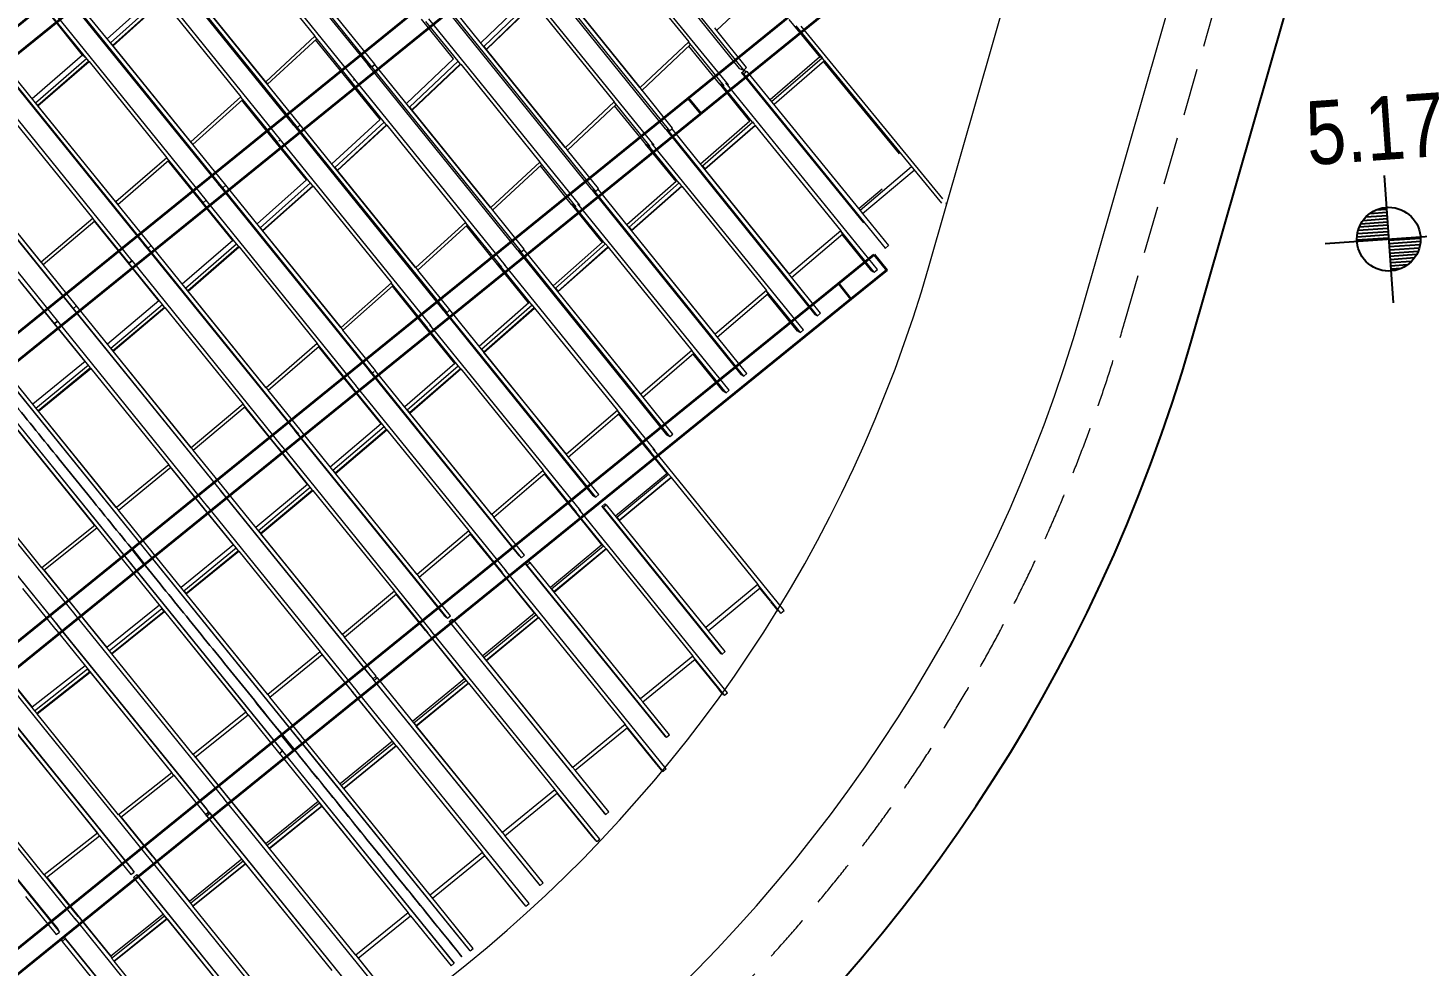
# Model space of a CAD drawing. Header units: millimetres. Extents: x 834681283 to 835686922, y 817551134 to 819407044.
# Drawn here: x 835599082 to 835616546, y 818125824 to 818137612 of the extents above; entities that cross this region are included whole.
import ezdxf
from ezdxf.enums import TextEntityAlignment as Align
from ezdxf.xclip import XClip

# ---------------------------------------------------------------- set-up
doc = ezdxf.new("R2010")
doc.units = ezdxf.units.MM
doc.header["$LTSCALE"] = 1200
doc.header["$MEASUREMENT"] = 0
doc.header["$XCLIPFRAME"] = 0
for name, pattern in [('P01-MAGP-EVA-GREENERY$0$DOT', [0.25, 0, -0.25]), ('P01-MAGP-EVA-GREENERY$0$HIDDEN', [0.375, 0.25, -0.125]), ('P01-MAGP-P-RF$0$P01-MBDR-P-B1$0$FDA(cad v 2007)$0$HIDDENX2', [0.75, 0.5, -0.25]), ('P01-MAGP-P-RF$0$P01_MS_01_N1-FloorPlan-PART2OFUPPERROOFSETTINGOUT$0$BH DASHED2', [3, 2, -1]), ('P01-MAGP-P-RF$0$PHANTOM', [2.5, 1.25, -0.25, 0.25, -0.25, 0.25, -0.25])]:
    doc.linetypes.add(name, pattern=pattern)
doc.layers.get('Defpoints').update_dxf_attribs({"color": 15})
for name, color, linetype, lineweight in [('P01-MAAN-P-EVA$0$AR-F-LEV_AR_BS_', 4, 'Continuous', 25), ('P01-MAGP-EVA-GREENERY$0$DR-FLD', 8, 'Continuous', 25), ('P01-MAGP-P-RF$0$AR-PLANT_AR_BS_MI_', 4, 'Continuous', 25), ('P01-MAGP-P-RF$0$AR-ROOF_AR_BS_MI_', 3, 'Continuous', 18), ('P01-MAGP-P-RF$0$MMH053__', 253, 'P01-MAGP-P-RF$0$PHANTOM', 40), ('P01-MAGP-P-RF$0$P01_MS_01_N1-FloorPlan-PART2OFUPPERROOFSETTINGOUT$0$S-BEAM', 253, 'Continuous', 35), ('P01-MAGP-P-RF$0$P01_MS_01_N1-FloorPlan-PART2OFUPPERROOFSETTINGOUT$0$S-BEAM-HIDN', 253, 'P01-MAGP-P-RF$0$P01_MS_01_N1-FloorPlan-PART2OFUPPERROOFSETTINGOUT$0$BH DASHED2', 18), ('P01-MAGP-P-RF$0$ROOF MESH HALF TONE$0$A-GLAZ', 253, 'Continuous', 9), ('P01-MAGP-P-RF$0$ROOF MESH HALF TONE$0$A-MASS', 253, 'Continuous', 9)]:
    doc.layers.add(name, color=color, linetype=linetype, lineweight=lineweight)
doc.layers.add('P01-MAGP-EVA-GREENERY$0$SURFACE CHANNEL', color=8, linetype='Continuous')
doc.styles.add('P01-MAAN-P-EVA$0$RLP-SIMPLEX', font='simplex.shx', dxfattribs={"width": 0.8})
doc.styles.add('P01-MAAN-P-EVA$0$Style-Arial', font='arial.ttf')

# ---------------------------------------------------------------- blocks, each defined once
blk = doc.blocks.new('P01-MAAN-P-EVA$0$LEV1')
for p, q in [((0, 2), (0, -2)), ((-2, 0), (2, 0)), ((-0.999, 0.046), (0, 0.046)), ((-0.989, 0.146), (0, 0.146)), ((-0.969, 0.246), (0, 0.246)), ((0.999, -0.046), (0, -0.046)), ((0.989, -0.146), (0, -0.146)), ((0.969, -0.246), (0, -0.246)), ((0.938, -0.346), (0, -0.346)), ((0.895, -0.446), (0, -0.446)), ((0.838, -0.546), (0, -0.546)), ((0.764, -0.646), (0, -0.646)), ((0.667, -0.746), (0, -0.746)), ((0.534, -0.846), (0, -0.846)), ((0.326, -0.946), (0, -0.946))]:
    blk.add_line(p, q)
blk.add_circle((0, 0), 1)
blk = doc.blocks.new('P01-MAAN-P-EVA$0$F-LEV')
for p, q in [((-0.326, 0.946), (0, 0.946)), ((-0.895, 0.446), (0, 0.446)), ((-0.838, 0.546), (0, 0.546)), ((-0.764, 0.646), (0, 0.646)), ((-0.667, 0.746), (0, 0.746)), ((-0.534, 0.846), (0, 0.846)), ((-0.938, 0.346), (0, 0.346))]:
    blk.add_line(p, q)
blk.add_blockref('P01-MAAN-P-EVA$0$LEV1', (0, 0))
at = {"style": 'P01-MAAN-P-EVA$0$RLP-SIMPLEX', "width": 0.8}
blk.add_attdef('FFL', (1.5, 1), '', height=2, dxfattribs=at)
blk = doc.blocks.new('P01-MAAN-P-EVA')
at = {"layer": 'P01-MAAN-P-EVA$0$AR-F-LEV_AR_BS_'}
ref = blk.add_blockref('P01-MAAN-P-EVA$0$F-LEV', (835616187.9, 818134956.9), dxfattribs=dict(at, xscale=399.9999999886597, yscale=400.0000000000001, zscale=400.0000000000002, rotation=3.998588288781939))
ref.add_attrib('FFL', '5.17', dxfattribs={"layer": '0', "height": 800, "rotation": 3.99859, "style": 'P01-MAAN-P-EVA$0$Style-Arial', "width": 0.8}).set_placement((835616019.4, 818136339.7), align=Align.MIDDLE)
blk = doc.blocks.new('12027_SITE')
at = {"layer": 'Defpoints'}
blk.add_lwpolyline([(835304.58267, 818174.66028), (835238.73467, 818170.05694, 0.41421356), (835224.88222, 818154.12209), (835228.06927, 818108.53336, 0.41421356), (835244.00411, 818094.6809), (835289.06814, 818097.83127, 0.3152987), (835307.72761, 818112.94085), (835319.97543, 818155.65111, 0.52056715), (835304.58267, 818174.66028)], format="xyb", close=True, dxfattribs=at)
blk = doc.blocks.new('P01-MAGP-P-RF$0$P01_MS_01_N1-FloorPlan-PART2OFUPPERROOFSETTINGOUT$0$Circular Hollow Sections - CHS273x10_PSB97-8467913-PART 2 OF  UPPER ROOF SETTING OUT')
at = {"layer": 'P01-MAGP-P-RF$0$P01_MS_01_N1-FloorPlan-PART2OFUPPERROOFSETTINGOUT$0$S-BEAM'}
for p, q in [((72314, 24643), (65254, 19699)), ((65410, 19476), (72471, 24419))]:
    blk.add_line(p, q, dxfattribs=at)
for centre, major_axis, start_param, end_param in [((72392, 24531), (-78, 112), 3.141593, 6.283185), ((65332, 19587), (-78, 112), 0, 3.141593), ((65332, 19587), (-73, 104), 0, 3.141593), ((65332, 19587), (-78, 112), 3.141593, 6.283185), ((65332, 19587), (-73, 104), 3.141593, 6.283185)]:
    blk.add_ellipse(centre, major_axis=major_axis, ratio=0.128373, start_param=start_param, end_param=end_param, dxfattribs=at)
blk = doc.blocks.new('P01-MAGP-P-RF$0$P01_MS_01_N1-FloorPlan-PART2OFUPPERROOFSETTINGOUT$0$Circular Hollow Sections - CHS273x10_PSB97-8780685-PART 2 OF  UPPER ROOF SETTING OUT')
at = {"layer": 'P01-MAGP-P-RF$0$P01_MS_01_N1-FloorPlan-PART2OFUPPERROOFSETTINGOUT$0$S-BEAM'}
for p, q in [((74051, 22197), (66959, 17231)), ((67115, 17007), (74208, 21973))]:
    blk.add_line(p, q, dxfattribs=at)
for centre, major_axis, start_param, end_param in [((74130, 22085), (-78, 112), 5.685052, 6.283185), ((74130, 22085), (-78, 112), 3.141593, 3.739726), ((67037, 17119), (-78, 112), 0, 3.141593), ((67037, 17119), (-73, 104), 0, 3.141593), ((67037, 17119), (-78, 112), 3.141593, 6.283185), ((67037, 17119), (-73, 104), 3.141593, 6.283185)]:
    blk.add_ellipse(centre, major_axis=major_axis, ratio=0.136488, start_param=start_param, end_param=end_param, dxfattribs=at)
at = {"layer": 'P01-MAGP-P-RF$0$P01_MS_01_N1-FloorPlan-PART2OFUPPERROOFSETTINGOUT$0$S-BEAM-HIDN'}
blk.add_ellipse((74130, 22085), major_axis=(-78, 112), ratio=0.136488, start_param=3.745948, end_param=5.67883, dxfattribs=at)
blk = doc.blocks.new('P01-MAGP-P-RF$0$ROOF MESH HALF TONE')
at = {"layer": 'P01-MAGP-P-RF$0$ROOF MESH HALF TONE$0$A-GLAZ', "lineweight": 5}
for p, q in [((70192, 22987), (71915, 20528)), ((71971, 20490), (70249, 22949)), ((71747, 20345), (70029, 22800)), ((74878, 22585), (76575, 20150)), ((76629, 20123), (74933, 22558)), ((72009, 20521), (70697, 22395)), ((76424, 19953), (74684, 22428)), ((69207, 22299), (70930, 19839)), ((70982, 19798), (69260, 22258)), ((70393, 22196), (71283, 20925)), ((70763, 19654), (69044, 22110)), ((73892, 21898), (75594, 19459)), ((75649, 19429), (73947, 21868)), ((75312, 19998), (73985, 21900)), ((75040, 21841), (75964, 20527)), ((71021, 19829), (69705, 21709)), ((70626, 20396), (69735, 21669)), ((75440, 19263), (73705, 21735)), ((68222, 21610), (69944, 19150)), ((69993, 19107), (68271, 21566)), ((68712, 21023), (68310, 21596)), ((69332, 21585), (68675, 21076)), ((68712, 21023), (69381, 21541)), ((68737, 20986), (69406, 21505)), ((69406, 21505), (68738, 20986)), ((68742, 20983), (69410, 21501)), ((69410, 21501), (70302, 20228)), ((68353, 20893), (67973, 21436)), ((68424, 20810), (68018, 21389)), ((69778, 18963), (68058, 21419)), ((72905, 21211), (74612, 18767)), ((74667, 18734), (72960, 21178)), ((74323, 19312), (72998, 21209)), ((73978, 21215), (73356, 20696)), ((73392, 20648), (74034, 21184)), ((74059, 21145), (73416, 20610)), ((73421, 20607), (74063, 21143)), ((74063, 21143), (74978, 19840)), ((75316, 19996), (74403, 21304)), ((76322, 20644), (76971, 21172)), ((68712, 21023), (68737, 20986)), ((70033, 19137), (68712, 21023)), ((68742, 20983), (68738, 20986)), ((69634, 19709), (68742, 20983)), ((73002, 20521), (72634, 21046)), ((73055, 20485), (72686, 21011)), ((74455, 18574), (72725, 21042)), ((67238, 20921), (68960, 18462)), ((69005, 18416), (67283, 20875)), ((67720, 20337), (67323, 20905)), ((68353, 20893), (67683, 20390)), ((67720, 20337), (68398, 20846)), ((67745, 20300), (68424, 20810)), ((68424, 20810), (67746, 20301)), ((67749, 20297), (68428, 20806)), ((68398, 20846), (68353, 20893)), ((68424, 20810), (68398, 20846)), ((68424, 20810), (68428, 20806)), ((68428, 20806), (69320, 19532)), ((71283, 20925), (70626, 20396)), ((70647, 20364), (71304, 20892)), ((71304, 20892), (71282, 20924)), ((71709, 20314), (71282, 20924)), ((71654, 20357), (71288, 20880)), ((68792, 18272), (67072, 20728)), ((73389, 20650), (73392, 20648)), ((73392, 20648), (73418, 20611)), ((73418, 20611), (73414, 20613)), ((73421, 20607), (73416, 20610)), ((76298, 20678), (76322, 20644)), ((76322, 20644), (76320, 20645)), ((76667, 20154), (76325, 20646)), ((77239, 20721), (77597, 20217)), ((77321, 20633), (77622, 20209)), ((79012, 18338), (77388, 20625)), ((71915, 20528), (71971, 20490)), ((71918, 20524), (73629, 18077)), ((71971, 20488), (71918, 20524)), ((71971, 20490), (72009, 20521)), ((72010, 20519), (71971, 20488)), ((73682, 18040), (71971, 20488)), ((73333, 18626), (72010, 20519)), ((73002, 20521), (72370, 20003)), ((72406, 19953), (73056, 20485)), ((73081, 20448), (72431, 19916)), ((72436, 19913), (73086, 20445)), ((73082, 20448), (73056, 20485)), ((73081, 20448), (73082, 20448)), ((73081, 20448), (73086, 20445)), ((73086, 20445), (73993, 19151)), ((74328, 19309), (73421, 20607)), ((75964, 20527), (75316, 19996)), ((75336, 19959), (75984, 20490)), ((75984, 20490), (75960, 20524)), ((76371, 19943), (75962, 20525)), ((76317, 19971), (75964, 20474)), ((67720, 20337), (67745, 20300)), ((69045, 18446), (67720, 20337)), ((67749, 20297), (67746, 20301)), ((68642, 19022), (67749, 20297)), ((70626, 20396), (70621, 20400)), ((70622, 20400), (70647, 20364)), ((72026, 19826), (71654, 20357)), ((71704, 20318), (71654, 20357)), ((72077, 19787), (71704, 20318)), ((71743, 20349), (71728, 20337)), ((73470, 17885), (71743, 20349)), ((66254, 20232), (67975, 17774)), ((68017, 17725), (66295, 20183)), ((67445, 20111), (68337, 18836)), ((70302, 20228), (69634, 19709)), ((69655, 19676), (70323, 20196)), ((70323, 20196), (70301, 20228)), ((70674, 19667), (70311, 20187)), ((70723, 19624), (70323, 20196)), ((76575, 20150), (76629, 20123)), ((76599, 20091), (76639, 20120)), ((76629, 20077), (76599, 20091)), ((76599, 20091), (77996, 18105)), ((76629, 20123), (76667, 20154)), ((76669, 20106), (76629, 20077)), ((76639, 20120), (76669, 20106)), ((76669, 20106), (77965, 18264)), ((77590, 20219), (76936, 19727)), ((76951, 19705), (77623, 20210)), ((77651, 20170), (76980, 19665)), ((77622, 20210), (77590, 20219)), ((77651, 20170), (77623, 20210)), ((77638, 20160), (78505, 18938)), ((77638, 20160), (78505, 18938)), ((77651, 20169), (78991, 18282)), ((67807, 17580), (66086, 20038)), ((72404, 19955), (72406, 19953)), ((72406, 19953), (72432, 19917)), ((72432, 19917), (72430, 19918)), ((72436, 19913), (72431, 19916)), ((73337, 18623), (72436, 19913)), ((75310, 19997), (75336, 19959)), ((75316, 19996), (75312, 19998)), ((75687, 19460), (75338, 19961)), ((76661, 19481), (76316, 19972)), ((76347, 19957), (76316, 19972)), ((76356, 19963), (76347, 19957)), ((76694, 19464), (76347, 19957)), ((78130, 17508), (76392, 19980)), ((76416, 19946), (76424, 19953)), ((78253, 17769), (76629, 20077)), ((70930, 19839), (70982, 19798)), ((70931, 19837), (72646, 17386)), ((70982, 19797), (70931, 19837)), ((70982, 19798), (71021, 19829)), ((71021, 19828), (70982, 19797)), ((72697, 17346), (70982, 19797)), ((72342, 17940), (71021, 19828)), ((72026, 19826), (71382, 19312)), ((71418, 19261), (72077, 19787)), ((72102, 19750), (71443, 19224)), ((71448, 19221), (72107, 19747)), ((72103, 19751), (72077, 19787)), ((72102, 19750), (72107, 19747)), ((72103, 19750), (72103, 19751)), ((72107, 19747), (73009, 18460)), ((74978, 19840), (74328, 19309)), ((74348, 19274), (74998, 19805)), ((74998, 19805), (74975, 19838)), ((75390, 19250), (74976, 19839)), ((75335, 19282), (74979, 19790)), ((68057, 17755), (66729, 19651)), ((67651, 18335), (66758, 19611)), ((69634, 19709), (69630, 19713)), ((69630, 19712), (69655, 19676)), ((70721, 19626), (70673, 19669)), ((71049, 19132), (70674, 19667)), ((71097, 19089), (70721, 19626)), ((70760, 19657), (70739, 19640)), ((72485, 17195), (70760, 19657)), ((69320, 19532), (68642, 19022)), ((68664, 18990), (69341, 19500)), ((69341, 19500), (69319, 19531)), ((69693, 18980), (69333, 19493)), ((69738, 18933), (69341, 19499)), ((75594, 19459), (75649, 19429)), ((75608, 19439), (75617, 19446)), ((75608, 19439), (77307, 17001)), ((75642, 19420), (75608, 19439)), ((75682, 19449), (75642, 19420)), ((77341, 16982), (75642, 19420)), ((75649, 19429), (75687, 19460)), ((75677, 19452), (75682, 19449)), ((77021, 17528), (75682, 19449)), ((76661, 19481), (76006, 18984)), ((76028, 18959), (76698, 19467)), ((76056, 18920), (76723, 19425)), ((76056, 18916), (76725, 19422)), ((76722, 19432), (76698, 19467)), ((76722, 19424), (76725, 19422)), ((76725, 19422), (77707, 18026)), ((71418, 19261), (71444, 19225)), ((71448, 19221), (71443, 19224)), ((72346, 17936), (71448, 19221)), ((74322, 19311), (74348, 19274)), ((74328, 19309), (74323, 19312)), ((74705, 18766), (74349, 19275)), ((75683, 18786), (75334, 19283)), ((75369, 19263), (75334, 19283)), ((75376, 19268), (75369, 19263)), ((75719, 18765), (75369, 19263)), ((77150, 16816), (75413, 19287)), ((75433, 19258), (75440, 19263)), ((69944, 19150), (69993, 19107)), ((69945, 19149), (71662, 16696)), ((69993, 19106), (69945, 19149)), ((70033, 19137), (69993, 19106)), ((69993, 19107), (70033, 19137)), ((71710, 16653), (69993, 19106)), ((71351, 17254), (70033, 19137)), ((71049, 19132), (70392, 18623)), ((70429, 18571), (71097, 19090)), ((70454, 18535), (71123, 19053)), ((71123, 19053), (70454, 18535)), ((70458, 18531), (71127, 19049)), ((71123, 19053), (71097, 19090)), ((71123, 19053), (71127, 19049)), ((71127, 19049), (72025, 17766)), ((73993, 19151), (73337, 18623)), ((73358, 18588), (74013, 19117)), ((74013, 19117), (73990, 19149)), ((74407, 18557), (73991, 19150)), ((74354, 18593), (73996, 19103)), ((68642, 19022), (68638, 19026)), ((68639, 19025), (68664, 18990)), ((69737, 18935), (69692, 18980)), ((70072, 18438), (69693, 18980)), ((69776, 18965), (69737, 18935)), ((70116, 18392), (69737, 18935)), ((71499, 16504), (69776, 18965)), ((76021, 18962), (76028, 18959)), ((76028, 18959), (76056, 18920)), ((76056, 18920), (76049, 18922)), ((76056, 18920), (76053, 18917)), ((76056, 18916), (76053, 18917)), ((77024, 17526), (76056, 18916)), ((68337, 18836), (67651, 18335)), ((67673, 18303), (68359, 18804)), ((68359, 18804), (68337, 18835)), ((68711, 18292), (68355, 18800)), ((68752, 18242), (68359, 18803)), ((74612, 18767), (74667, 18734)), ((74624, 18751), (74631, 18756)), ((74624, 18751), (76325, 16312)), ((74661, 18728), (74624, 18751)), ((74701, 18758), (74661, 18728)), ((76363, 16289), (74661, 18728)), ((74667, 18734), (74705, 18766)), ((74698, 18760), (74701, 18758)), ((76037, 16843), (74701, 18758)), ((75683, 18786), (75030, 18286)), ((75055, 18256), (75723, 18767)), ((75083, 18217), (75750, 18728)), ((75083, 18213), (75750, 18724)), ((75747, 18732), (75723, 18767)), ((75747, 18726), (75750, 18724)), ((75750, 18724), (76720, 17343)), ((78649, 18763), (77965, 18264)), ((77993, 18224), (78678, 18723)), ((70429, 18571), (70454, 18535)), ((70458, 18531), (70454, 18535)), ((71355, 17250), (70458, 18531)), ((73332, 18625), (73358, 18588)), ((73337, 18623), (73333, 18626)), ((73721, 18071), (73359, 18589)), ((74705, 18092), (74353, 18594)), ((74390, 18569), (74353, 18594)), ((74395, 18573), (74390, 18569)), ((74744, 18066), (74390, 18569)), ((76167, 16125), (74434, 18594)), ((74450, 18570), (74455, 18574)), ((67651, 18335), (67648, 18339)), ((67649, 18338), (67673, 18303)), ((68960, 18462), (69002, 18418)), ((68960, 18461), (70679, 16007)), ((69005, 18416), (68960, 18461)), ((69005, 18416), (69045, 18446)), ((70723, 15961), (69005, 18416)), ((70359, 16567), (69044, 18445)), ((70072, 18438), (69402, 17935)), ((69438, 17883), (70117, 18393)), ((69464, 17847), (70142, 18356)), ((70142, 18356), (69464, 17846)), ((69468, 17842), (70146, 18352)), ((70142, 18356), (70117, 18393)), ((70142, 18356), (70146, 18352)), ((70146, 18352), (71042, 17072)), ((73009, 18460), (72346, 17936)), ((72367, 17903), (73030, 18426)), ((73424, 17865), (73007, 18459)), ((73030, 18426), (73007, 18458)), ((73373, 17904), (73015, 18415)), ((78259, 18511), (77950, 18286)), ((68751, 18243), (68711, 18292)), ((69094, 17745), (68711, 18291)), ((68792, 18273), (68751, 18243)), ((69135, 17696), (68751, 18243)), ((68752, 18242), (68792, 18272)), ((70514, 15814), (68792, 18273)), ((75049, 18259), (75055, 18256)), ((75055, 18256), (75083, 18217)), ((75083, 18217), (75076, 18220)), ((75083, 18217), (75080, 18215)), ((75083, 18213), (75080, 18215)), ((76041, 16839), (75083, 18213)), ((77965, 18264), (77993, 18224)), ((77993, 18224), (78293, 17799)), ((79044, 18266), (79056, 18275)), ((79056, 18275), (79051, 18283)), ((67766, 17552), (67354, 18140)), ((67728, 17603), (67375, 18107)), ((73629, 18077), (73682, 18040)), ((73639, 18063), (73644, 18067)), ((73639, 18063), (75343, 15622)), ((73678, 18036), (73639, 18063)), ((73717, 18066), (73678, 18036)), ((75382, 15596), (73678, 18036)), ((73682, 18040), (73721, 18071)), ((75052, 16156), (73717, 18066)), ((74706, 18092), (74051, 17589)), ((74078, 17555), (74746, 18068)), ((74771, 18027), (74103, 17515)), ((74106, 17512), (74774, 18025)), ((74773, 18029), (74746, 18068)), ((74771, 18027), (74773, 18029)), ((74771, 18027), (74774, 18025)), ((74774, 18025), (75734, 16658)), ((77707, 18026), (77024, 17526)), ((77728, 17985), (77702, 18023)), ((78090, 17478), (77706, 18025)), ((69438, 17883), (69464, 17847)), ((69468, 17842), (69464, 17846)), ((70363, 16563), (69468, 17842)), ((72341, 17939), (72367, 17903)), ((72346, 17936), (72342, 17940)), ((72736, 17377), (72368, 17903)), ((73728, 17397), (73373, 17904)), ((73410, 17876), (73373, 17904)), ((73414, 17878), (73410, 17876)), ((73767, 17367), (73410, 17876)), ((75184, 15434), (73454, 17901)), ((73467, 17882), (73470, 17885)), ((77045, 17485), (77728, 17985)), ((78059, 17494), (77718, 17978)), ((67975, 17774), (69695, 15318)), ((68016, 17725), (67975, 17774)), ((67975, 17774), (67999, 17746)), ((68057, 17755), (68016, 17725)), ((69736, 15269), (68016, 17725)), ((68017, 17725), (68057, 17755)), ((69369, 15881), (68057, 17755)), ((69094, 17745), (68412, 17248)), ((68448, 17196), (69135, 17696)), ((68474, 17159), (69160, 17660)), ((69160, 17659), (68474, 17159)), ((68477, 17155), (69164, 17655)), ((69160, 17660), (69135, 17696)), ((69160, 17659), (69135, 17696)), ((69160, 17659), (69164, 17655)), ((69164, 17655), (70059, 16377)), ((72025, 17766), (71355, 17250)), ((71376, 17217), (72047, 17733)), ((72440, 17173), (72024, 17766)), ((72047, 17733), (72024, 17765)), ((72393, 17214), (72035, 17724)), ((78241, 17775), (78253, 17769)), ((78253, 17769), (78293, 17799)), ((68115, 17051), (67728, 17603)), ((67807, 17581), (67766, 17552)), ((67766, 17552), (67807, 17580)), ((68178, 16964), (67766, 17552)), ((69527, 15123), (67807, 17580)), ((74072, 17558), (74078, 17555)), ((74078, 17555), (74105, 17516)), ((74105, 17516), (74099, 17520)), ((74106, 17512), (74103, 17515)), ((75056, 16152), (74106, 17512)), ((77024, 17526), (77021, 17528)), ((77021, 17519), (77045, 17485)), ((77381, 17012), (77049, 17488)), ((78059, 17494), (78090, 17478)), ((78090, 17478), (78130, 17508)), ((72646, 17386), (72691, 17351)), ((72653, 17376), (72656, 17378)), ((72653, 17376), (74361, 14932)), ((72692, 17346), (72653, 17376)), ((72695, 17348), (72692, 17346)), ((74400, 14902), (72692, 17346)), ((72697, 17346), (72726, 17369)), ((72732, 17376), (72729, 17373)), ((72732, 17375), (72736, 17377)), ((74065, 15469), (72732, 17376)), ((73729, 17397), (73068, 16894)), ((73097, 16857), (73769, 17369)), ((73794, 17329), (73122, 16817)), ((73125, 16815), (73797, 17326)), ((73796, 17330), (73769, 17369)), ((73794, 17329), (73796, 17330)), ((73794, 17329), (73797, 17326)), ((73797, 17326), (74748, 15971)), ((76720, 17343), (76041, 16839)), ((76063, 16799), (76742, 17303)), ((76742, 17303), (76716, 17340)), ((77110, 16786), (76719, 17342)), ((77074, 16806), (76731, 17295)), ((68448, 17196), (68474, 17159)), ((68477, 17155), (68474, 17159)), ((69372, 15877), (68477, 17155)), ((71350, 17253), (71376, 17217)), ((71355, 17250), (71351, 17254)), ((71749, 16684), (71376, 17217)), ((72751, 16702), (72392, 17215)), ((72429, 17182), (72392, 17215)), ((72432, 17184), (72429, 17182)), ((72789, 16669), (72429, 17182)), ((74199, 14744), (72472, 17208)), ((72483, 17193), (72485, 17195)), ((68507, 14486), (66787, 16942)), ((66991, 17086), (68712, 14629)), ((68747, 14582), (67029, 17035)), ((68378, 15195), (67070, 17064)), ((68115, 17051), (67422, 16561)), ((67458, 16509), (68152, 17000)), ((67484, 16473), (68178, 16964)), ((68178, 16964), (67484, 16473)), ((67487, 16468), (68181, 16959)), ((68178, 16964), (68181, 16959)), ((68181, 16959), (69076, 15681)), ((71042, 17072), (70363, 16563)), ((70385, 16531), (71064, 17039)), ((71064, 17039), (71041, 17071)), ((71455, 16481), (71041, 17071)), ((71412, 16525), (71056, 17033)), ((77307, 17001), (77341, 16982)), ((77341, 16982), (77381, 17012)), ((66822, 16890), (68539, 14437)), ((73092, 16861), (73097, 16857)), ((73097, 16857), (73124, 16819)), ((73124, 16819), (73119, 16822)), ((73125, 16815), (73122, 16817)), ((74069, 15465), (73125, 16815)), ((76035, 16838), (76038, 16841)), ((76037, 16843), (76038, 16841)), ((76041, 16839), (76038, 16841)), ((76038, 16834), (76063, 16799)), ((76402, 16319), (76066, 16801)), ((77074, 16806), (77110, 16786)), ((77110, 16786), (77150, 16816)), ((71662, 16696), (71695, 16667)), ((71667, 16689), (73379, 14242)), ((71705, 16655), (71667, 16689)), ((73417, 14208), (71705, 16655)), ((71710, 16653), (71732, 16670)), ((73077, 14781), (71745, 16685)), ((72751, 16702), (72084, 16201)), ((72113, 16162), (72790, 16670)), ((72816, 16631), (72138, 16123)), ((72142, 16120), (72819, 16628)), ((72817, 16632), (72790, 16670)), ((72816, 16631), (72817, 16632)), ((72816, 16631), (72819, 16628)), ((72819, 16628), (73762, 15282)), ((75734, 16658), (75056, 16152)), ((75078, 16113), (75756, 16620)), ((75756, 16620), (75731, 16656)), ((76128, 16095), (75733, 16657)), ((76090, 16119), (75745, 16611)), ((67487, 16468), (67485, 16471)), ((68382, 15191), (67487, 16468)), ((70359, 16567), (70385, 16531)), ((70371, 16551), (70359, 16567)), ((70363, 16563), (70359, 16567)), ((70763, 15991), (70385, 16531)), ((71774, 16008), (71411, 16525)), ((71447, 16489), (71411, 16525)), ((71809, 15972), (71447, 16489)), ((73214, 14054), (71490, 16514)), ((67524, 13797), (65804, 16254)), ((66043, 16346), (67764, 13888)), ((67195, 16270), (68501, 14404)), ((68089, 14993), (67195, 16270)), ((67198, 16266), (68092, 14988)), ((70059, 16377), (69372, 15877)), ((69394, 15845), (70081, 16344)), ((70081, 16344), (70058, 16376)), ((70469, 15790), (70059, 16376)), ((70432, 15833), (70076, 16341)), ((76325, 16312), (76363, 16289)), ((76363, 16289), (76402, 16319)), ((65836, 16198), (67556, 13742)), ((72109, 16166), (72113, 16162)), ((72113, 16162), (72140, 16124)), ((72140, 16124), (72135, 16127)), ((72142, 16120), (72138, 16123)), ((73080, 14778), (72142, 16120)), ((75051, 16152), (75053, 16154)), ((75051, 16152), (75078, 16113)), ((75052, 16156), (75053, 16154)), ((75056, 16152), (75053, 16154)), ((75422, 15626), (75080, 16115)), ((76090, 16119), (76128, 16095)), ((76128, 16095), (76167, 16125)), ((70679, 16007), (70700, 15985)), ((70682, 16002), (72397, 13552)), ((70718, 15965), (70682, 16002)), ((72433, 13515), (70718, 15965)), ((70723, 15961), (70732, 15968)), ((72088, 14094), (70758, 15995)), ((71774, 16008), (71097, 15510)), ((71127, 15470), (71810, 15973)), ((71836, 15934), (71153, 15431)), ((71156, 15428), (71839, 15931)), ((71837, 15934), (71810, 15973)), ((71836, 15934), (71837, 15934)), ((71836, 15934), (71839, 15931)), ((71839, 15931), (72777, 14591)), ((74748, 15971), (74069, 15465)), ((74091, 15428), (74770, 15934)), ((74770, 15934), (74745, 15969)), ((75131, 15423), (74747, 15970)), ((75094, 15450), (74760, 15926)), ((67394, 14504), (66499, 15781)), ((69368, 15881), (69394, 15845)), ((69372, 15877), (69369, 15881)), ((69777, 15299), (69394, 15845)), ((70463, 15797), (70431, 15835)), ((70795, 15315), (70432, 15833)), ((70828, 15276), (70463, 15797)), ((72228, 13364), (70507, 15821)), ((69076, 15681), (68382, 15191)), ((68404, 15159), (69098, 15649)), ((69098, 15649), (69076, 15681)), ((69483, 15099), (69076, 15681)), ((69449, 15145), (69097, 15648)), ((75314, 15136), (74999, 15586)), ((75017, 15575), (75011, 15579)), ((75332, 15125), (75017, 15575)), ((75343, 15622), (75382, 15596)), ((75382, 15596), (75422, 15626)), ((71123, 15473), (71127, 15470)), ((71127, 15470), (71154, 15431)), ((71154, 15431), (71150, 15435)), ((71156, 15428), (71153, 15431)), ((72091, 14091), (71156, 15428)), ((74064, 15466), (74091, 15428)), ((74065, 15469), (74066, 15468)), ((74069, 15465), (74066, 15468)), ((74440, 14932), (74093, 15429)), ((76661, 13317), (75161, 15456)), ((75179, 15431), (75184, 15434)), ((68378, 15195), (68404, 15159)), ((68380, 15192), (68378, 15195)), ((69695, 15318), (69706, 15305)), ((69697, 15315), (71415, 12862)), ((69730, 15276), (69697, 15315)), ((71448, 12822), (69730, 15276)), ((71099, 13408), (69773, 15302)), ((70795, 15315), (70110, 14821)), ((70140, 14779), (70829, 15276)), ((70166, 14741), (70855, 15238)), ((70855, 15238), (70166, 14741)), ((70169, 14737), (70858, 15234)), ((70855, 15238), (70829, 15276)), ((70855, 15238), (70858, 15234)), ((70858, 15234), (71793, 13899)), ((73762, 15282), (73080, 14778)), ((73103, 14742), (73785, 15246)), ((73785, 15246), (73760, 15281)), ((74147, 14731), (73761, 15281)), ((74113, 14760), (73777, 15240)), ((68790, 14607), (68404, 15159)), ((69815, 14622), (69449, 15145)), ((69479, 15105), (69449, 15145)), ((69846, 14581), (69479, 15105)), ((71242, 12675), (69523, 15129)), ((75314, 15136), (74632, 14648)), ((74645, 14633), (75334, 15126)), ((75361, 15085), (74672, 14591)), ((74673, 14590), (75362, 15084)), ((75362, 15086), (75334, 15126)), ((75361, 15085), (75359, 15088)), ((75361, 15085), (75362, 15084)), ((75362, 15084), (76357, 13664)), ((68092, 14988), (67394, 14504)), ((67416, 14472), (68115, 14956)), ((68090, 14991), (68091, 14990)), ((74436, 14299), (74040, 14863)), ((74058, 14851), (74050, 14856)), ((74454, 14285), (74058, 14851)), ((74361, 14932), (74400, 14902)), ((74400, 14902), (74440, 14932)), ((70137, 14783), (70140, 14779)), ((70140, 14779), (70166, 14741)), ((70166, 14741), (70163, 14745)), ((70169, 14737), (70166, 14740)), ((71102, 13404), (70169, 14737)), ((73076, 14780), (73103, 14742)), ((73080, 14778), (73077, 14781)), ((73457, 14238), (73104, 14743)), ((75881, 12336), (74180, 14763)), ((74196, 14742), (74199, 14744)), ((74468, 14780), (74508, 14809)), ((74468, 14780), (75828, 12835)), ((74487, 14769), (74468, 14780)), ((74527, 14798), (74487, 14769)), ((75848, 12824), (74487, 14769)), ((74508, 14809), (74527, 14798)), ((75664, 13174), (74527, 14798)), ((67394, 14504), (67416, 14472)), ((67394, 14504), (67802, 13922)), ((68743, 14587), (68712, 14629)), ((68713, 14628), (70432, 12172)), ((70456, 12141), (68743, 14587)), ((70111, 12720), (68787, 14611)), ((69815, 14622), (69124, 14134)), ((69151, 14091), (69846, 14581)), ((69178, 14053), (69873, 14543)), ((69873, 14543), (69178, 14053)), ((69181, 14049), (69875, 14539)), ((69873, 14543), (69846, 14581)), ((69873, 14543), (69846, 14581)), ((69873, 14543), (69875, 14539)), ((69875, 14539), (70808, 13206)), ((72777, 14591), (72091, 14091)), ((72114, 14056), (72800, 14556)), ((72800, 14556), (72776, 14590)), ((73163, 14039), (72777, 14591)), ((73132, 14070), (72794, 14551)), ((74642, 14634), (74645, 14633)), ((74645, 14633), (74673, 14592)), ((74673, 14592), (74670, 14593)), ((74673, 14590), (74672, 14591)), ((75666, 13172), (74673, 14590)), ((67418, 14473), (67770, 13970)), ((68498, 14409), (69822, 12518)), ((68507, 14485), (68536, 14442)), ((70227, 12029), (68508, 14485)), ((68536, 14442), (70249, 11996)), ((67131, 14261), (67514, 13714)), ((73379, 14242), (73417, 14208)), ((73417, 14208), (73457, 14238)), ((73460, 14126), (73501, 14155)), ((73501, 14155), (73520, 14141)), ((74436, 14299), (73752, 13810)), ((73765, 13793), (74455, 14286)), ((74483, 14245), (73793, 13751)), ((73794, 13750), (74484, 14244)), ((74484, 14245), (74455, 14286)), ((74483, 14245), (74484, 14245)), ((74483, 14245), (74484, 14244)), ((74484, 14244), (75477, 12827)), ((69150, 14093), (69151, 14091)), ((69151, 14091), (69178, 14053)), ((69177, 14054), (69176, 14055)), ((69181, 14049), (69179, 14051)), ((70114, 12717), (69181, 14049)), ((72087, 14094), (72114, 14056)), ((72091, 14091), (72088, 14094)), ((72473, 13544), (72115, 14056)), ((73530, 13501), (73082, 14141)), ((73099, 14126), (73089, 14135)), ((73548, 13485), (73099, 14126)), ((75044, 11436), (73199, 14071)), ((73460, 14126), (75057, 11845)), ((73479, 14112), (73460, 14126)), ((73520, 14141), (73479, 14112)), ((75075, 11831), (73479, 14112)), ((74783, 12336), (73520, 14141)), ((67531, 13785), (67524, 13797)), ((67760, 13894), (69478, 11440)), ((67770, 13970), (68136, 13447)), ((67770, 13970), (67798, 13927)), ((67798, 13927), (68165, 13404)), ((68833, 13931), (68136, 13447)), ((68165, 13403), (68863, 13889)), ((68191, 13365), (68889, 13850)), ((68889, 13850), (68191, 13365)), ((68194, 13362), (68892, 13847)), ((68863, 13889), (68861, 13890)), ((68889, 13850), (68863, 13889)), ((68888, 13852), (68888, 13852)), ((68890, 13849), (68892, 13847)), ((68892, 13847), (69825, 12515)), ((71793, 13899), (71102, 13404)), ((71126, 13369), (71816, 13864)), ((71816, 13864), (71792, 13899)), ((72178, 13348), (71792, 13899)), ((72150, 13379), (71813, 13862)), ((67512, 13719), (68838, 11825)), ((67525, 13795), (67551, 13750)), ((69244, 11341), (67525, 13795)), ((67551, 13750), (69269, 11297)), ((73763, 13794), (73765, 13793)), ((73765, 13793), (73793, 13752)), ((73793, 13752), (73791, 13754)), ((73794, 13750), (73793, 13751)), ((74785, 12335), (73794, 13750)), ((76357, 13664), (75666, 13172)), ((75691, 13131), (76383, 13623)), ((76383, 13623), (76356, 13663)), ((76620, 13288), (76357, 13664)), ((72397, 13552), (72433, 13515)), ((72433, 13515), (72473, 13544)), ((72453, 13472), (72493, 13501)), ((72453, 13472), (74229, 10935)), ((72470, 13456), (72453, 13472)), ((72511, 13485), (72470, 13456)), ((74247, 10919), (72470, 13456)), ((72493, 13501), (72511, 13485)), ((73873, 11539), (72511, 13485)), ((73530, 13501), (72843, 13012)), ((72856, 12993), (73548, 13486)), ((73577, 13445), (73548, 13486)), ((76500, 13444), (76377, 13619)), ((66786, 13284), (67150, 12763)), ((68165, 13404), (68191, 13365)), ((68165, 13403), (68191, 13365)), ((68194, 13362), (68191, 13365)), ((69127, 12029), (68194, 13362)), ((71102, 13404), (71099, 13408)), ((71099, 13407), (71126, 13369)), ((71488, 12852), (71126, 13369)), ((72138, 13402), (72126, 13415)), ((72613, 12724), (72138, 13402)), ((72597, 12742), (72151, 13379)), ((74152, 10614), (72216, 13378)), ((73576, 13445), (72884, 12953)), ((72885, 12953), (73577, 13445)), ((72886, 12951), (73578, 13443)), ((73576, 13445), (73578, 13443)), ((73578, 13443), (74568, 12029)), ((76592, 13312), (76503, 13439)), ((76602, 13298), (76620, 13288)), ((76620, 13288), (76661, 13317)), ((68259, 10654), (66543, 13104)), ((66773, 13206), (68493, 10750)), ((66811, 13239), (67176, 12718)), ((67849, 13238), (67150, 12763)), ((67176, 12718), (67878, 13196)), ((67202, 12680), (67905, 13157)), ((67905, 13158), (67203, 12680)), ((67205, 12676), (67907, 13154)), ((67878, 13196), (67876, 13199)), ((67905, 13157), (67878, 13196)), ((67903, 13161), (67905, 13157)), ((67905, 13157), (67907, 13154)), ((67907, 13154), (68841, 11821)), ((70808, 13206), (70114, 12717)), ((70137, 12682), (70832, 13172)), ((70832, 13172), (70808, 13206)), ((71193, 12658), (70808, 13206)), ((71170, 12688), (70831, 13171)), ((75663, 13172), (75691, 13131)), ((75664, 13174), (75664, 13173)), ((75666, 13172), (75664, 13173)), ((75888, 12853), (75693, 13132)), ((66524, 13030), (67855, 11131)), ((66566, 13058), (68282, 10608)), ((72856, 12993), (72885, 12953)), ((72886, 12951), (72884, 12953)), ((73875, 11537), (72886, 12951)), ((71415, 12862), (71448, 12822)), ((71446, 12817), (71487, 12846)), ((71446, 12817), (73346, 10103)), ((71462, 12799), (71446, 12817)), ((71448, 12822), (71488, 12852)), ((71503, 12828), (71462, 12799)), ((73363, 10085), (71462, 12799)), ((71487, 12846), (71503, 12828)), ((72936, 10781), (71503, 12828)), ((75477, 12827), (74785, 12335)), ((74811, 12295), (75503, 12787)), ((75503, 12787), (75476, 12826)), ((75840, 12307), (75476, 12826)), ((75744, 12431), (75498, 12783)), ((75828, 12835), (75848, 12824)), ((75848, 12824), (75888, 12853)), ((67176, 12718), (67202, 12680)), ((67205, 12676), (67203, 12680)), ((68139, 11341), (67205, 12676)), ((70111, 12720), (70137, 12682)), ((70112, 12718), (70111, 12720)), ((70504, 12159), (70138, 12682)), ((71176, 12680), (71163, 12698)), ((71637, 12021), (71170, 12688)), ((71651, 12002), (71176, 12680)), ((73207, 9868), (71233, 12687)), ((72597, 12742), (71905, 12253)), ((71919, 12234), (72613, 12725)), ((72641, 12684), (71947, 12194)), ((71948, 12194), (72642, 12684)), ((71949, 12192), (72643, 12683)), ((72642, 12684), (72613, 12725)), ((72641, 12684), (72643, 12683)), ((72643, 12683), (73632, 11269)), ((67275, 9967), (65561, 12413)), ((65786, 12519), (67508, 10059)), ((66921, 12462), (67857, 11127)), ((69825, 12515), (69127, 12029)), ((69151, 11995), (69849, 12480)), ((69849, 12480), (69822, 12518)), ((69822, 12518), (69824, 12516)), ((69849, 12480), (70215, 11957)), ((75822, 12320), (75747, 12427)), ((65580, 12366), (67294, 9920)), ((71919, 12234), (71948, 12194)), ((74782, 12335), (74811, 12295)), ((74785, 12335), (74783, 12336)), ((74783, 12336), (74783, 12336)), ((75116, 11860), (74812, 12295)), ((75822, 12320), (75840, 12307)), ((75840, 12307), (75881, 12336)), ((70432, 12172), (70448, 12151)), ((70440, 12161), (72411, 9346)), ((70455, 12141), (70440, 12161)), ((72426, 9327), (70455, 12141)), ((71973, 10061), (70496, 12170)), ((71949, 12192), (71948, 12193)), ((72938, 10780), (71949, 12192)), ((67153, 10653), (66215, 11992)), ((69127, 12029), (69151, 11995)), ((69127, 12029), (69511, 11480)), ((69152, 11995), (69491, 11512)), ((70250, 11995), (70209, 11967)), ((70209, 11967), (71684, 9860)), ((70244, 12004), (70227, 12029)), ((70237, 12016), (70250, 11995)), ((72205, 9205), (70237, 12016)), ((70250, 11995), (72218, 9185)), ((71637, 12021), (70942, 11533)), ((70956, 11514), (71651, 12002)), ((70984, 11473), (71680, 11962)), ((71679, 11962), (70984, 11473)), ((70985, 11472), (71681, 11960)), ((71680, 11962), (71651, 12002)), ((71679, 11962), (71681, 11960)), ((71681, 11960), (72670, 10548)), ((74568, 12029), (73875, 11537)), ((73901, 11498), (74595, 11989)), ((74595, 11989), (74567, 12028)), ((75003, 11407), (74568, 12028)), ((74932, 11499), (74591, 11986)), ((68841, 11821), (68139, 11341)), ((68164, 11307), (68866, 11787)), ((68838, 11825), (68840, 11821)), ((68866, 11787), (68839, 11825)), ((68865, 11787), (69228, 11269)), ((75057, 11845), (75075, 11831)), ((75075, 11831), (75116, 11860)), ((73873, 11539), (73874, 11539)), ((73873, 11538), (73901, 11498)), ((73875, 11537), (73874, 11539)), ((69470, 11452), (71443, 8635)), ((69482, 11524), (69494, 11505)), ((69491, 11512), (69957, 10846)), ((69494, 11505), (69970, 10826)), ((70956, 11514), (70984, 11473)), ((71974, 10059), (70985, 11472)), ((70985, 11472), (70985, 11472)), ((74287, 10948), (73902, 11498)), ((74985, 11423), (74935, 11495)), ((74985, 11423), (75003, 11407)), ((75003, 11407), (75044, 11436)), ((68140, 11342), (68164, 11307)), ((68140, 11341), (68525, 10791)), ((68168, 11310), (68505, 10827)), ((69228, 11269), (69269, 11297)), ((69234, 11267), (69275, 11296)), ((69245, 11246), (69234, 11267)), ((69269, 11297), (69244, 11341)), ((69287, 11275), (69245, 11246)), ((69245, 11246), (70676, 9203)), ((69275, 11296), (69287, 11275)), ((71172, 8588), (69275, 11296)), ((69287, 11275), (71183, 8567)), ((70653, 11332), (69957, 10846)), ((69970, 10826), (70667, 11313)), ((69998, 10786), (70695, 11272)), ((70695, 11272), (69998, 10786)), ((69999, 10784), (70696, 11271)), ((70695, 11272), (70667, 11313)), ((70696, 11271), (70696, 11271)), ((70696, 11271), (71685, 9859)), ((73632, 11269), (72938, 10780)), ((72964, 10740), (73659, 11230)), ((73659, 11230), (73632, 11269)), ((74111, 10586), (73632, 11269)), ((74064, 10646), (73656, 11229)), ((67857, 11127), (67153, 10653)), ((67178, 10619), (67882, 11093)), ((67855, 11131), (67857, 11127)), ((67882, 11093), (67856, 11131)), ((67882, 11092), (68240, 10580)), ((68480, 10863), (68488, 10847)), ((68488, 10847), (68961, 10171)), ((74229, 10935), (74247, 10919)), ((74247, 10919), (74287, 10948)), ((67154, 10654), (67178, 10619)), ((68282, 10608), (68259, 10654)), ((68484, 10765), (70416, 8006)), ((68506, 10826), (68950, 10192)), ((69646, 10675), (68950, 10192)), ((68961, 10171), (69659, 10655)), ((69659, 10655), (69658, 10657)), ((69687, 10615), (69659, 10655)), ((69970, 10826), (69998, 10786)), ((69999, 10784), (69998, 10786)), ((70988, 9372), (69999, 10784)), ((72936, 10781), (72964, 10740)), ((72938, 10780), (72936, 10781)), ((72936, 10781), (72936, 10781)), ((73403, 10114), (72965, 10741)), ((67153, 10653), (67539, 10101)), ((67184, 10623), (67521, 10141)), ((68240, 10580), (68282, 10608)), ((68273, 10547), (68314, 10576)), ((68282, 10525), (68273, 10547)), ((68323, 10554), (68282, 10525)), ((68282, 10525), (69644, 8581)), ((68314, 10576), (68323, 10554)), ((70088, 8043), (68314, 10576)), ((68323, 10554), (70097, 8021)), ((68989, 10130), (69687, 10615)), ((69687, 10615), (68989, 10131)), ((68990, 10129), (69688, 10613)), ((69686, 10617), (69687, 10615)), ((69688, 10615), (69688, 10613)), ((69688, 10613), (70677, 9201)), ((72670, 10548), (71974, 10059)), ((72001, 10021), (72697, 10509)), ((73166, 9839), (72669, 10548)), ((72697, 10509), (72669, 10547)), ((73143, 9869), (72696, 10508)), ((74095, 10603), (74068, 10642)), ((74095, 10603), (74111, 10586)), ((74111, 10586), (74152, 10614)), ((66898, 10398), (67252, 9893)), ((67475, 10208), (67918, 9575)), ((67475, 10203), (67480, 10190)), ((67480, 10190), (67927, 9553)), ((68961, 10171), (68989, 10130)), ((68990, 10129), (68989, 10131)), ((67294, 9920), (67275, 9967)), ((67498, 10078), (69338, 7449)), ((68613, 10054), (67918, 9575)), ((67926, 9552), (68625, 10034)), ((67954, 9512), (68653, 9994)), ((68654, 9994), (67955, 9512)), ((67956, 9510), (68655, 9993)), ((68625, 10034), (68624, 10037)), ((68653, 9994), (68625, 10034)), ((68652, 9997), (68653, 9994)), ((68654, 9994), (68655, 9993)), ((68655, 9993), (69645, 8579)), ((69980, 8716), (68990, 10129)), ((71972, 10061), (72001, 10021)), ((72466, 9356), (71973, 10061)), ((71973, 10061), (71973, 10061)), ((73346, 10103), (73363, 10085)), ((73363, 10085), (73403, 10114)), ((67252, 9893), (67294, 9920)), ((67313, 9826), (67354, 9855)), ((67320, 9804), (67313, 9826)), ((67361, 9832), (67320, 9804)), ((67320, 9804), (68585, 7997)), ((67354, 9855), (67361, 9832)), ((68953, 7572), (67354, 9855)), ((67361, 9832), (68959, 7550)), ((71685, 9859), (70988, 9372)), ((71015, 9333), (71712, 9820)), ((71712, 9820), (71684, 9860)), ((71684, 9860), (71684, 9860)), ((71712, 9820), (72177, 9156)), ((73151, 9858), (73146, 9865)), ((73151, 9858), (73165, 9840)), ((73166, 9839), (73207, 9868)), ((67926, 9552), (67954, 9512)), ((67956, 9510), (67955, 9512)), ((68946, 8096), (67956, 9510)), ((70988, 9372), (71015, 9333)), ((70988, 9372), (71484, 8664)), ((71016, 9334), (71462, 8697)), ((72411, 9346), (72425, 9328)), ((72426, 9327), (72466, 9356)), ((72177, 9156), (72218, 9185)), ((72217, 9186), (72205, 9205))]:
    blk.add_line(p, q, dxfattribs=at)
at = {"layer": 'P01-MAGP-P-RF$0$ROOF MESH HALF TONE$0$A-MASS', "lineweight": 5}
for points, knots in [([(26562, 74607), (26762, 74322), (27147, 73772), (27692, 72993), (28213, 72250), (28632, 71651), (28962, 71180), (29208, 70828), (29453, 70478), (29658, 70186), (29822, 69952), (29985, 69718), (30190, 69426), (30436, 69074), (30683, 68722), (30929, 68370), (31135, 68076), (31300, 67841), (31424, 67664), (31548, 67487), (31672, 67310), (31796, 67133), (31961, 66896), (32251, 66482), (32584, 66007), (32917, 65531), (33168, 65173), (33419, 64814), (33671, 64454), (33924, 64094), (34261, 63612), (34685, 63007), (35196, 62277), (35710, 61543), (36227, 60804), (36922, 59812), (37624, 58809), (38334, 57795), (39051, 56772), (39957, 55478), (40880, 54160), (41629, 53090), (42196, 52280), (42769, 51461), (43347, 50637), (43928, 49806), (44512, 48972), (45098, 48136), (45684, 47298), (46271, 46460), (46857, 45623), (47441, 44789), (48219, 43678), (49188, 42294), (50152, 40918), (50919, 39822), (51684, 38730), (52635, 37372), (53769, 35752), (54708, 34411), (55455, 33344), (56014, 32546), (56571, 31750), (57127, 30957), (57680, 30166), (58140, 29509), (58508, 28984), (58737, 28657), (58920, 28396), (59057, 28200), (59194, 28004), (59331, 27808), (59468, 27613), (59650, 27352), (59878, 27027), (60151, 26637), (60514, 26118), (60968, 25471), (61510, 24697), (62050, 23925), (62589, 23155), (63127, 22388), (63663, 21622), (64197, 20859), (64730, 20098), (65261, 19339), (65703, 18709), (66055, 18205), (66319, 17828), (66583, 17452), (66846, 17076), (67109, 16700), (67460, 16199), (67899, 15572), (68428, 14817), (68960, 14057), (69498, 13289), (70224, 12252), (71152, 10927), (71924, 9824), (72319, 9260)], [0, 0, 0, 0, 0.011905, 0.02381, 0.035714, 0.047619, 0.053571, 0.059524, 0.065476, 0.071429, 0.074405, 0.077381, 0.083333, 0.089286, 0.095238, 0.10119, 0.107143, 0.110119, 0.113095, 0.116071, 0.119048, 0.122024, 0.125, 0.130952, 0.142857, 0.14881, 0.154762, 0.160714, 0.166667, 0.172619, 0.178571, 0.190476, 0.202381, 0.214286, 0.22619, 0.238095, 0.261905, 0.27381, 0.285714, 0.309524, 0.333333, 0.345238, 0.357143, 0.369048, 0.380952, 0.392857, 0.404762, 0.416667, 0.428571, 0.440476, 0.452381, 0.464286, 0.47619, 0.5, 0.52381, 0.535714, 0.547619, 0.571429, 0.595238, 0.619048, 0.630952, 0.642857, 0.654762, 0.666667, 0.678571, 0.690476, 0.696429, 0.702381, 0.705357, 0.708333, 0.71131, 0.714286, 0.717262, 0.720238, 0.72619, 0.732143, 0.738095, 0.75, 0.761905, 0.77381, 0.785714, 0.797619, 0.809524, 0.821429, 0.833333, 0.845238, 0.857143, 0.863095, 0.869048, 0.875, 0.880952, 0.886905, 0.892857, 0.904762, 0.916667, 0.928571, 0.940476, 0.952381, 0.97619, 1, 1, 1, 1]), ([(72319, 9260), (72270, 9330), (72171, 9471), (71975, 9751), (71635, 10236), (71157, 10919), (70595, 11722), (70042, 12511), (69498, 13289), (68960, 14057), (68428, 14817), (67899, 15572), (67460, 16199), (67109, 16700), (66846, 17076), (66583, 17452), (66319, 17828), (66055, 18205), (65791, 18583), (65526, 18961), (65173, 19466), (64818, 19972), (64463, 20479), (64197, 20860), (63930, 21241), (63662, 21623), (63395, 22005), (63171, 22324), (62992, 22580), (62858, 22772), (62724, 22963), (62589, 23156), (62454, 23348), (62275, 23604), (61960, 24054), (61330, 24954), (60425, 26247), (59332, 27807), (58416, 29115), (57772, 30034), (57403, 30561), (57126, 30957), (56849, 31353), (56571, 31750), (56293, 32148), (55921, 32679), (55269, 33610), (54333, 34947), (53391, 36292), (52634, 37373), (52064, 38187), (51492, 39003), (50919, 39822), (50344, 40644), (49766, 41468), (49188, 42295), (48607, 43124), (48025, 43955), (47441, 44789), (46857, 45623), (46271, 46460), (45684, 47298), (45098, 48136), (44512, 48972), (43928, 49806), (43347, 50637), (42769, 51461), (42196, 52280), (41629, 53090), (41067, 53892), (40511, 54687), (39959, 55474), (39231, 56514), (38332, 57798), (37448, 59061), (36748, 60060), (36227, 60804), (35710, 61543), (35003, 62553), (34292, 63568), (33576, 64590), (33042, 65353), (32511, 66111), (31982, 66867), (31455, 67620), (31017, 68245), (30667, 68745), (30406, 69118), (30144, 69492), (29883, 69865), (29665, 70175), (29492, 70423), (29361, 70610), (29231, 70796), (29057, 71044), (28839, 71356), (28574, 71734), (28217, 72244), (27759, 72898), (27182, 73721), (26774, 74305), (26562, 74607)], [0, 0, 0, 0, 0.002976, 0.005952, 0.011905, 0.02381, 0.035714, 0.047619, 0.059524, 0.071429, 0.083333, 0.095238, 0.107143, 0.113095, 0.119048, 0.125, 0.130952, 0.136905, 0.142857, 0.14881, 0.154762, 0.166667, 0.172619, 0.178571, 0.184524, 0.190476, 0.196429, 0.202381, 0.205357, 0.208333, 0.21131, 0.214286, 0.217262, 0.220238, 0.22619, 0.238095, 0.261905, 0.285714, 0.309524, 0.321429, 0.327381, 0.333333, 0.339286, 0.345238, 0.35119, 0.357143, 0.369048, 0.392857, 0.416667, 0.428571, 0.440476, 0.452381, 0.464286, 0.47619, 0.488095, 0.5, 0.511905, 0.52381, 0.535714, 0.547619, 0.559524, 0.571429, 0.583333, 0.595238, 0.607143, 0.619048, 0.630952, 0.642857, 0.654762, 0.666667, 0.678571, 0.690476, 0.702381, 0.72619, 0.75, 0.761905, 0.77381, 0.785714, 0.797619, 0.822917, 0.835565, 0.848214, 0.860863, 0.873512, 0.886161, 0.89881, 0.905134, 0.911458, 0.917783, 0.924107, 0.930432, 0.933594, 0.936756, 0.939918, 0.94308, 0.949405, 0.955729, 0.962054, 0.974702, 0.987351, 1, 1, 1, 1])]:
    blk.add_open_spline(points, degree=3, knots=knots, dxfattribs=at)
blk = doc.blocks.new('P01-MAGP-P-RF')
at = {"layer": 'P01-MAGP-P-RF$0$AR-PLANT_AR_BS_MI_', "lineweight": 13}
blk.add_lwpolyline([(835319975, 818155651, 0.520567), (835304583, 818174660), (835238735, 818170057, 0.414214), (835224882, 818154122), (835228069, 818108533, 0.414214), (835244004, 818094681), (835289068, 818097831, 0.315299), (835307728, 818112941)], format="xyb", close=True, dxfattribs=at)
at = {"layer": 'P01-MAGP-P-RF$0$AR-ROOF_AR_BS_MI_', "linetype": 'P01-MAGP-P-RF$0$P01-MBDR-P-B1$0$FDA(cad v 2007)$0$HIDDENX2'}
blk.add_lwpolyline([(835319139, 818155891, 0.520567), (835304643, 818173792), (835238795, 818169189, 0.414214), (835225750, 818154183), (835228937, 818108594, 0.414214), (835243943, 818095549), (835289007, 818098699, 0.315299), (835306891, 818113181)], format="xyb", close=True, dxfattribs=at)
at = {"layer": 'P01-MAGP-P-RF$0$AR-ROOF_AR_BS_MI_'}
for points in [[(835318601, 818156045, 0.520567), (835304682, 818173234), (835238834, 818168630, 0.414214), (835226309, 818154222), (835229496, 818108633, 0.414214), (835243904, 818096107), (835288968, 818099258, 0.315299), (835306353, 818113335)], [(835316678, 818156597, 0.520567), (835304822, 818171239), (835238974, 818166635, 0.414214), (835228304, 818154361), (835231491, 818108773, 0.414214), (835243765, 818098103), (835288829, 818101253, 0.315299), (835304431, 818113886)]]:
    blk.add_lwpolyline(points, format="xyb", close=True, dxfattribs=at)
at = {"layer": 'P01-MAGP-P-RF$0$P01_MS_01_N1-FloorPlan-PART2OFUPPERROOFSETTINGOUT$0$S-BEAM'}
for p, q in [((835284151, 818102017), (835304668, 818118631)), ((835304825, 818118437), (835284308, 818101823)), ((835301404, 818115988), (835301561, 818115794)), ((835303291, 818113657), (835303742, 818114022)), ((835303742, 818114022), (835303899, 818113827)), ((835303899, 818113827), (835303448, 818113462)), ((835288836, 818101952), (835303291, 818113657)), ((835303291, 818113657), (835303448, 818113462)), ((835303448, 818113462), (835288993, 818101757)), ((835294409, 818110324), (835294566, 818110130)), ((835296292, 818107989), (835296449, 818107794))]:
    blk.add_line(p, q, dxfattribs=at)
at = {"layer": 'P01-MAGP-P-RF$0$MMH053__', "rotation": 3.998948738169357}
blk.add_blockref('P01-MAGP-P-RF$0$ROOF MESH HALF TONE', (835227061, 818090920), dxfattribs=at)
at = {"layer": 'P01-MAGP-P-RF$0$P01_MS_01_N1-FloorPlan-PART2OFUPPERROOFSETTINGOUT$0$S-BEAM', "rotation": 3.998948738169357}
blk.add_blockref('P01-MAGP-P-RF$0$P01_MS_01_N1-FloorPlan-PART2OFUPPERROOFSETTINGOUT$0$Circular Hollow Sections - CHS273x10_PSB97-8467913-PART 2 OF  UPPER ROOF SETTING OUT', (835227061, 818090920), dxfattribs=at)
at = {"layer": 'P01-MAGP-P-RF$0$P01_MS_01_N1-FloorPlan-PART2OFUPPERROOFSETTINGOUT$0$S-BEAM', "linetype": 'P01-MAGP-P-RF$0$P01_MS_01_N1-FloorPlan-PART2OFUPPERROOFSETTINGOUT$0$BH DASHED2', "lineweight": 18, "rotation": 3.998948738169357}
blk.add_blockref('P01-MAGP-P-RF$0$P01_MS_01_N1-FloorPlan-PART2OFUPPERROOFSETTINGOUT$0$Circular Hollow Sections - CHS273x10_PSB97-8780685-PART 2 OF  UPPER ROOF SETTING OUT', (835227061, 818090920), dxfattribs=at)
blk = doc.blocks.new('P01-MAGP-EVA-GREENERY')
at = {"layer": 'P01-MAGP-EVA-GREENERY$0$DR-FLD'}
for p, q in [((835306704, 818114922), (835314808, 818143182)), ((835307425, 818114715), (835315529, 818142975))]:
    blk.add_line(p, q, dxfattribs=at)
at = {"layer": 'P01-MAGP-EVA-GREENERY$0$DR-FLD', "linetype": 'P01-MAGP-EVA-GREENERY$0$DOT', "const_width": 750}
blk.add_lwpolyline([(835307059, 818114809, 0.012001), (835307191, 818115261), (835315169, 818143079)], format="xyb", dxfattribs=at)
at = {"layer": 'P01-MAGP-EVA-GREENERY$0$DR-FLD'}
for points in [[(835306319, 818115032), (835305877, 818113482, -0.315299), (835288926, 818099756), (835287574, 818099661)], [(835306872, 818114874), (835306430, 818113324, -0.315304), (835288966, 818099182), (835287614, 818099087)], [(835306896, 818114867), (835306454, 818113317, -0.315304), (835288968, 818099157), (835287616, 818099062)], [(835307425, 818114716), (835306983, 818113166, -0.00031), (835306982, 818113165, -0.315299), (835289006, 818098609), (835287654, 818098514)]]:
    blk.add_lwpolyline(points, format="xyb", dxfattribs=at)
at = {"layer": 'P01-MAGP-EVA-GREENERY$0$SURFACE CHANNEL', "linetype": 'P01-MAGP-EVA-GREENERY$0$HIDDEN'}
for p, q in [((835318673, 818156025), (835306425, 818113314)), ((835306810, 818113204), (835319057, 818155914))]:
    blk.add_line(p, q, dxfattribs=at)
for radius in [19575, 19975]:
    blk.add_arc((835287609, 818118710), radius, 273.999, 343.9989, dxfattribs=at)

msp = doc.modelspace()

# ---------------------------------------------------------------- block references
ref = msp.add_blockref('12027_SITE', (305980.4, 20741.3), dxfattribs=dict(xscale=1000, yscale=1000, zscale=1000))
XClip(ref).set_block_clipping_path([(835171.4179906907, 818003.0079180738), (835380.9419443216, 818241.1415228392)])
ref = msp.add_blockref('P01-MAGP-EVA-GREENERY', (305980.4, 20741.3))
XClip(ref).set_block_clipping_path([(835304579.1843739748, 818174710.1626656055), (835305796.1658229828, 818174873.3149367571), (835307662.0338196754, 818174689.8070785999), (835310520.3633885384, 818174065.1796945333), (835313081.8681743145, 818173026.5659970045), (835315581.7919986248, 818171259.1109881401), (835317651.2761323452, 818169000.3924677372), (835319046.8494220972, 818167007.0337247849), (835320133.4085228443, 818164236.8954862356), (835320669.2049217224, 818161588.3395450115), (835320843.1778568029, 818158211.3686239719), (835320023.4914252758, 818155637.3225638866), (835307775.6753731966, 818112927.0695824623), (835307486.5656324625, 818111403.7745717764), (835306472.3023188114, 818108849.5676202774), (835303557.4701333046, 818104111.4948183298), (835299124.0129835606, 818101088.6384549141), (835297415.7114913464, 818099718.8653644323), (835294427.9237889051, 818098869.5449544191), (835299696.7221286297, 818083540.2194343805), (835299696.7221286297, 818003007.9180737734), (835381567.6709537506, 818003007.9180737734), (835381567.6709537506, 818241141.5228391886), (835171417.9906907082, 818241141.5228391886), (835171417.9906907082, 818003007.9180737734), (835299646.7221286297, 818003007.9180737734), (835299646.7221286297, 818083531.8665624857), (835294380.619469285, 818098853.34912467), (835289071.624658823, 818097781.3911836147), (835244007.6001352072, 818094631.0239012241), (835243402.3726704121, 818094599.0591453314), (835242636.0318140984, 818094583.6296563148), (835241827.5000405312, 818094619.5304664373), (835240278.7908782959, 818094803.1013474464), (835238615.9808831215, 818095198.6516088247), (835236837.1062445641, 818095894.4355551004), (835235914.8181660175, 818096333.9795084), (835235308.0351868868, 818096662.1879467964), (835233986.3356232643, 818097536.8864938021), (835232722.9095510244, 818098548.7006295919), (835231238.5995907784, 818100145.3524557352), (835230243.8710234165, 818101523.0034087896), (835229459.3735334873, 818102997.1350084543), (835228749.5628561974, 818104567.9919320345), (835228038.0088664293, 818107442.8705242872), (835228019.3892208338, 818108529.8695997), (835224832.3401603699, 818154118.6039062738), (835224786.1936964989, 818154547.7584284544), (835224773.2807815075, 818155026.8918851614), (835224783.5408297777, 818155896.203827858), (835224816.960060358, 818156261.0471076965), (835224880.3945835829, 818156930.3651428223), (835224980.8038678169, 818157693.5020338297), (835225188.099565506, 818158657.4187650681), (835225368.2602261305, 818159369.9037799835), (835225838.1759520769, 818160711.976451993), (835226139.2108690739, 818161405.4137219191), (835226545.7954304218, 818162235.3437660933), (835227243.4511545897, 818163421.3939791918), (835227831.7674248219, 818164241.3849411011), (835228201.1016024351, 818164708.4587804079), (835228901.1138991117, 818165512.9794739485), (835229693.7146910429, 818166280.4427016973), (835231339.2155919075, 818167719.4297661781), (835233198.9440969229, 818168772.0604982376), (835234724.5905447006, 818169505.6878428459), (835236291.5872612, 818169941.2428172827), (835238731.1858590841, 818170106.8148210049)])
msp.add_blockref('P01-MAGP-P-RF', (305980.4, 20741.3))

# ---------------------------------------------------------------- next in the draw order: block references
msp.add_blockref('P01-MAAN-P-EVA', (0, 0))

doc.saveas('drawing.dxf')
